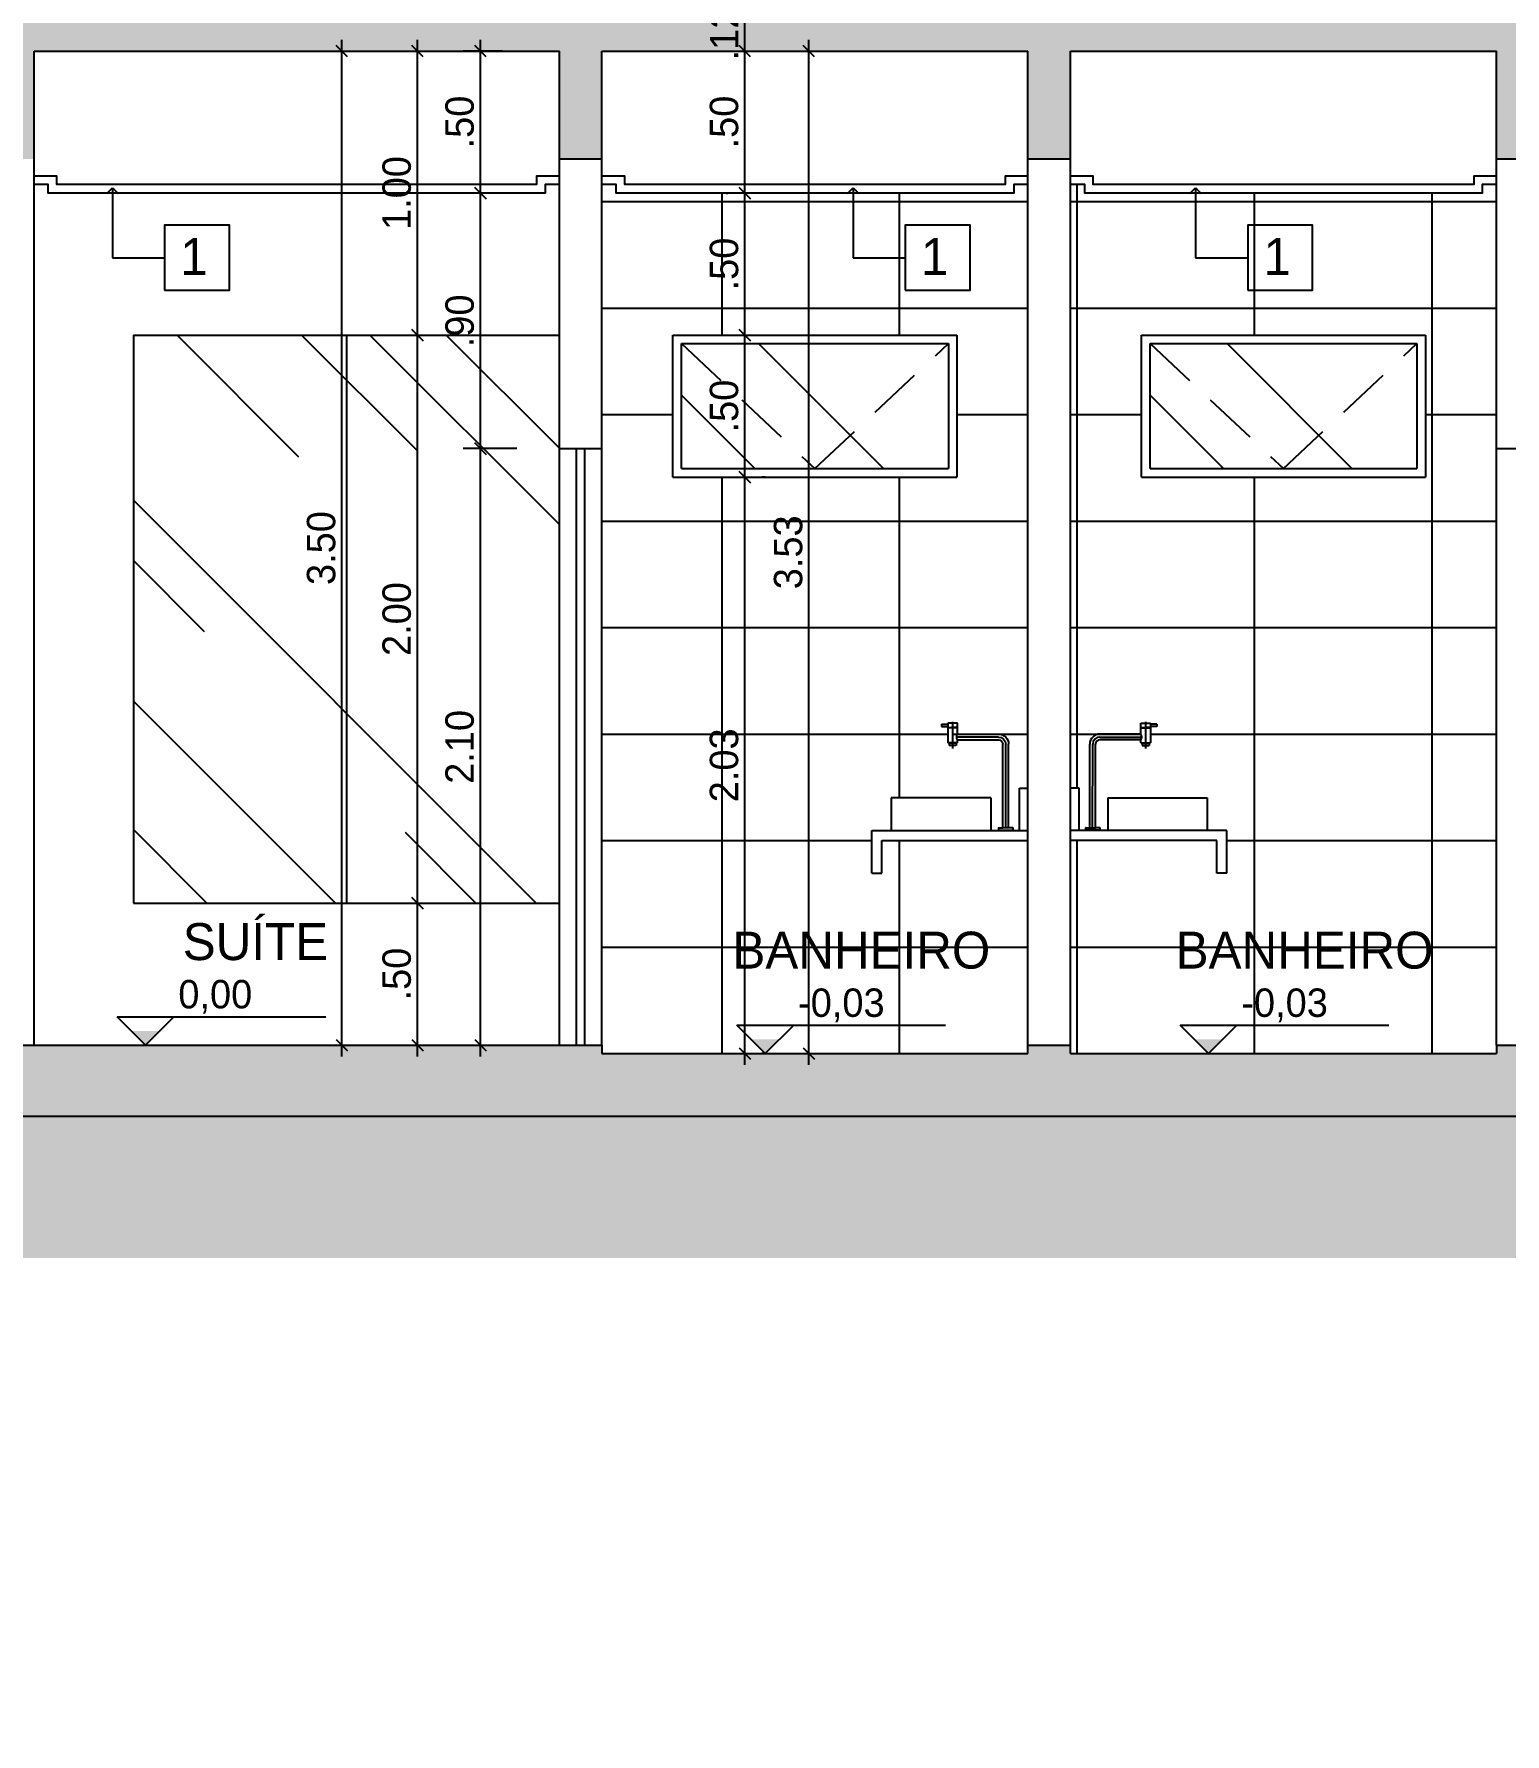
# Model space of a CAD drawing. Header units: feet. Extents: x 1734 to 1931, y 883 to 1088.
# Drawn here: x 1848.39 to 1853.57, y 971.34 to 977.33 of the extents above; entities that cross this region are included whole.
import ezdxf

# ---------------------------------------------------------------- set-up
doc = ezdxf.new("R2010")
doc.units = ezdxf.units.FT
doc.header["$LTSCALE"] = 0.3
doc.header["$MEASUREMENT"] = 0
doc.header["$PDMODE"] = 32
doc.header["$PDSIZE"] = 0.1
doc.linetypes.add('HIDDEN', pattern=[9.525, 6.35, -3.175])
doc.layers.get('0').update_dxf_attribs({"linetype": 'CONTINUOUS'})
doc.layers.get('Defpoints').update_dxf_attribs({"linetype": 'CONTINUOUS'})
for name, color, linetype in [('1', 1, 'CONTINUOUS'), ('3', 3, 'CONTINUOUS'), ('5', 5, 'CONTINUOUS'), ('Cotas', 1, 'CONTINUOUS'), ('fino', 8, 'CONTINUOUS'), ('MOV', 7, 'CONTINUOUS'), ('projecao', 8, 'HIDDEN'), ('Texto', 44, 'CONTINUOUS')]:
    doc.layers.add(name, color=color, linetype=linetype)
doc.styles.add('ROMANS', font='romans')
doc.styles.add('style1', font='GOTHIC.TTF')
doc.dimstyles.new('ESC-50', dxfattribs={"dimtxt": 0.1, "dimasz": 0.04, "dimexe": 0.06, "dimexo": 0.15, "dimgap": 0.02, "dimtad": 1, "dimzin": 4, "dimdsep": 46, "dimtxsty": 'style1', "dimblk": 'OBLIQUE', "dimcen": 0.01, "dimdle": 0.04, "dimclrd": 14, "dimclre": 14, "dimclrt": 2, "dimazin": 0, "dimtfac": 1, "dimtix": 1, "dimtmove": 2, "dimatfit": 0, "dimldrblk": 'OPEN90', "dimfxl": 1, "dimtolj": 1, "dimtzin": 4, "dimlwd": -1, "dimlwe": -1, "dimarcsym": 0})

# ---------------------------------------------------------------- blocks, each defined once
blk = doc.blocks.new('_Oblique')
at = {"color": 0, "linetype": 'ByBlock', "lineweight": -2}
blk.add_line((-0.5, -0.5), (0.5, 0.5), dxfattribs=at)
blk = doc.blocks.new('*D350')
at = {"layer": 'Cotas', "color": 14, "linetype": 'Continuous', "transparency": 16777216}
for p, q in [((1849.9605, 973.7265), (1849.9605, 975.9065)), ((1850.0887, 975.8665), (1849.9005, 975.8665)), ((1849.877, 973.7665), (1849.9005, 973.7665))]:
    blk.add_line(p, q, dxfattribs=at)
at = {"layer": 'Defpoints', "color": 0, "linetype": 'Continuous', "transparency": 16777216}
for p in [(1849.9605, 975.8665), (1850.2387, 975.8665), (1850.027, 973.7665)]:
    blk.add_point(p, dxfattribs=at)
at = {"layer": 'Cotas', "color": 14, "linetype": 'Continuous', "transparency": 16777216, "xscale": 0.04, "yscale": 0.04, "zscale": 0.04}
for p, rotation in [((1849.9605, 975.8665), 90), ((1849.9605, 973.7665), 270)]:
    blk.add_blockref('_Oblique', p, dxfattribs=dict(at, rotation=rotation))
at = {"layer": 'Cotas', "color": 2, "linetype": 'Continuous', "transparency": 16777216, "insert": (1849.888, 974.8165), "char_height": 0.1, "attachment_point": 5, "rotation": 90, "style": 'style1'}
blk.add_mtext('\\A1;2.10', dxfattribs=at)
blk = doc.blocks.new('_Open90')
at = {"color": 0, "linetype": 'ByBlock', "lineweight": -2}
for p, q in [((0, 0), (-1, 0)), ((-0.5, 0.5), (0, 0)), ((0, 0), (-0.5, -0.5))]:
    blk.add_line(p, q, dxfattribs=at)
blk = doc.blocks.new('*D351')
at = {"layer": 'Cotas', "color": 14, "linetype": 'Continuous', "transparency": 16777216}
for p, q in [((1849.9605, 975.8265), (1849.9605, 976.8065)), ((1850.0387, 976.7665), (1849.9005, 976.7665)), ((1850.0887, 975.8665), (1849.9005, 975.8665))]:
    blk.add_line(p, q, dxfattribs=at)
at = {"layer": 'Defpoints', "color": 0, "linetype": 'Continuous', "transparency": 16777216}
for p in [(1849.9605, 976.7665), (1850.1887, 976.7665), (1850.2387, 975.8665)]:
    blk.add_point(p, dxfattribs=at)
at = {"layer": 'Cotas', "color": 14, "linetype": 'Continuous', "transparency": 16777216, "xscale": 0.04, "yscale": 0.04, "zscale": 0.04}
for p, rotation in [((1849.9605, 976.7665), 90), ((1849.9605, 975.8665), 270)]:
    blk.add_blockref('_Oblique', p, dxfattribs=dict(at, rotation=rotation))
at = {"layer": 'Cotas', "color": 2, "linetype": 'Continuous', "transparency": 16777216, "insert": (1849.888, 976.3165), "char_height": 0.1, "attachment_point": 5, "rotation": 90, "style": 'style1'}
blk.add_mtext('\\A1;.90', dxfattribs=at)
blk = doc.blocks.new('*D352')
at = {"layer": 'Cotas', "color": 14, "linetype": 'Continuous', "transparency": 16777216}
for p, q in [((1849.9605, 976.7265), (1849.9605, 977.3065)), ((1850.0387, 977.2665), (1849.9005, 977.2665)), ((1850.0387, 976.7665), (1849.9005, 976.7665))]:
    blk.add_line(p, q, dxfattribs=at)
at = {"layer": 'Defpoints', "color": 0, "linetype": 'Continuous', "transparency": 16777216}
for p in [(1849.9605, 977.2665), (1850.1887, 977.2665), (1850.1887, 976.7665)]:
    blk.add_point(p, dxfattribs=at)
at = {"layer": 'Cotas', "color": 14, "linetype": 'Continuous', "transparency": 16777216, "xscale": 0.04, "yscale": 0.04, "zscale": 0.04}
for p, rotation in [((1849.9605, 977.2665), 90), ((1849.9605, 976.7665), 270)]:
    blk.add_blockref('_Oblique', p, dxfattribs=dict(at, rotation=rotation))
at = {"layer": 'Cotas', "color": 2, "linetype": 'Continuous', "transparency": 16777216, "insert": (1849.888, 977.0165), "char_height": 0.1, "attachment_point": 5, "rotation": 90, "style": 'style1'}
blk.add_mtext('\\A1;.50', dxfattribs=at)
blk = doc.blocks.new('*D353')
at = {"layer": 'Cotas', "color": 14, "linetype": 'Continuous', "transparency": 16777216}
for p, q in [((1849.7388, 973.7265), (1849.7388, 974.3065)), ((1849.6184, 974.2665), (1849.6788, 974.2665)), ((1849.611, 973.7665), (1849.6788, 973.7665))]:
    blk.add_line(p, q, dxfattribs=at)
at = {"layer": 'Defpoints', "color": 0, "linetype": 'Continuous', "transparency": 16777216}
for p in [(1849.7388, 974.2665), (1849.7684, 974.2665), (1849.761, 973.7665)]:
    blk.add_point(p, dxfattribs=at)
at = {"layer": 'Cotas', "color": 14, "linetype": 'Continuous', "transparency": 16777216, "xscale": 0.04, "yscale": 0.04, "zscale": 0.04}
for p, rotation in [((1849.7388, 974.2665), 90), ((1849.7388, 973.7665), 270)]:
    blk.add_blockref('_Oblique', p, dxfattribs=dict(at, rotation=rotation))
at = {"layer": 'Cotas', "color": 2, "linetype": 'Continuous', "transparency": 16777216, "insert": (1849.6663, 974.0165), "char_height": 0.1, "attachment_point": 5, "rotation": 90, "style": 'style1'}
blk.add_mtext('\\A1;.50', dxfattribs=at)
blk = doc.blocks.new('*D354')
at = {"layer": 'Cotas', "color": 14, "linetype": 'Continuous', "transparency": 16777216}
for p, q in [((1849.5888, 976.2665), (1849.6788, 976.2665)), ((1849.7388, 974.2265), (1849.7388, 976.3065)), ((1849.6184, 974.2665), (1849.6788, 974.2665))]:
    blk.add_line(p, q, dxfattribs=at)
at = {"layer": 'Defpoints', "color": 0, "linetype": 'Continuous', "transparency": 16777216}
for p in [(1849.7388, 976.2665), (1849.7388, 976.2665), (1849.7684, 974.2665)]:
    blk.add_point(p, dxfattribs=at)
at = {"layer": 'Cotas', "color": 14, "linetype": 'Continuous', "transparency": 16777216, "xscale": 0.04, "yscale": 0.04, "zscale": 0.04}
for p, rotation in [((1849.7388, 976.2665), 90), ((1849.7388, 974.2665), 270)]:
    blk.add_blockref('_Oblique', p, dxfattribs=dict(at, rotation=rotation))
at = {"layer": 'Cotas', "color": 2, "linetype": 'Continuous', "transparency": 16777216, "insert": (1849.6663, 975.2665), "char_height": 0.1, "attachment_point": 5, "rotation": 90, "style": 'style1'}
blk.add_mtext('\\A1;2.00', dxfattribs=at)
blk = doc.blocks.new('*D355')
at = {"layer": 'Cotas', "color": 14, "linetype": 'Continuous', "transparency": 16777216}
for p, q in [((1849.7388, 976.2265), (1849.7388, 977.3065)), ((1849.5888, 977.2665), (1849.6788, 977.2665)), ((1849.5888, 976.2665), (1849.6788, 976.2665))]:
    blk.add_line(p, q, dxfattribs=at)
at = {"layer": 'Defpoints', "color": 0, "linetype": 'Continuous', "transparency": 16777216}
for p in [(1849.7388, 977.2665), (1849.7388, 977.2665), (1849.7388, 976.2665)]:
    blk.add_point(p, dxfattribs=at)
at = {"layer": 'Cotas', "color": 14, "linetype": 'Continuous', "transparency": 16777216, "xscale": 0.04, "yscale": 0.04, "zscale": 0.04}
for p, rotation in [((1849.7388, 977.2665), 90), ((1849.7388, 976.2665), 270)]:
    blk.add_blockref('_Oblique', p, dxfattribs=dict(at, rotation=rotation))
at = {"layer": 'Cotas', "color": 2, "linetype": 'Continuous', "transparency": 16777216, "insert": (1849.6663, 976.7665), "char_height": 0.1, "attachment_point": 5, "rotation": 90, "style": 'style1'}
blk.add_mtext('\\A1;1.00', dxfattribs=at)
blk = doc.blocks.new('*D356')
at = {"layer": 'Cotas', "color": 14, "linetype": 'Continuous', "transparency": 16777216}
for p, q in [((1849.4728, 973.7265), (1849.4728, 977.3065)), ((1849.3302, 977.2665), (1849.4128, 977.2665)), ((1849.3302, 973.7665), (1849.4128, 973.7665))]:
    blk.add_line(p, q, dxfattribs=at)
at = {"layer": 'Defpoints', "color": 0, "linetype": 'Continuous', "transparency": 16777216}
for p in [(1849.4728, 977.2665), (1849.4802, 977.2665), (1849.4802, 973.7665)]:
    blk.add_point(p, dxfattribs=at)
at = {"layer": 'Cotas', "color": 14, "linetype": 'Continuous', "transparency": 16777216, "xscale": 0.04, "yscale": 0.04, "zscale": 0.04}
for p, rotation in [((1849.4728, 977.2665), 90), ((1849.4728, 973.7665), 270)]:
    blk.add_blockref('_Oblique', p, dxfattribs=dict(at, rotation=rotation))
at = {"layer": 'Cotas', "color": 2, "linetype": 'Continuous', "transparency": 16777216, "insert": (1849.4003, 975.5165), "char_height": 0.1, "attachment_point": 5, "rotation": 90, "style": 'style1'}
blk.add_mtext('\\A1;3.50', dxfattribs=at)
blk = doc.blocks.new('*D357')
at = {"layer": 'Cotas', "color": 14, "linetype": 'Continuous', "transparency": 16777216}
for p, q in [((1850.8916, 973.6965), (1850.8916, 975.8065)), ((1850.964, 975.7665), (1850.9516, 975.7665)), ((1850.964, 973.7365), (1850.9516, 973.7365))]:
    blk.add_line(p, q, dxfattribs=at)
at = {"layer": 'Defpoints', "color": 0, "linetype": 'Continuous', "transparency": 16777216}
for p in [(1850.814, 975.7665), (1850.8916, 975.7665), (1850.814, 973.7365)]:
    blk.add_point(p, dxfattribs=at)
at = {"layer": 'Cotas', "color": 14, "linetype": 'Continuous', "transparency": 16777216, "xscale": 0.04, "yscale": 0.04, "zscale": 0.04}
for p, rotation in [((1850.8916, 975.7665), 90), ((1850.8916, 973.7365), 270)]:
    blk.add_blockref('_Oblique', p, dxfattribs=dict(at, rotation=rotation))
at = {"layer": 'Cotas', "color": 2, "linetype": 'Continuous', "transparency": 16777216, "insert": (1850.8191, 974.7515), "char_height": 0.1, "attachment_point": 5, "rotation": 90, "style": 'style1'}
blk.add_mtext('\\A1;2.03', dxfattribs=at)
blk = doc.blocks.new('*D358')
at = {"layer": 'Cotas', "color": 14, "linetype": 'Continuous', "transparency": 16777216}
for p, q in [((1850.8262, 976.2665), (1850.8316, 976.2665)), ((1850.8916, 975.7265), (1850.8916, 976.3065)), ((1850.964, 975.7665), (1850.9516, 975.7665))]:
    blk.add_line(p, q, dxfattribs=at)
at = {"layer": 'Defpoints', "color": 0, "linetype": 'Continuous', "transparency": 16777216}
for p in [(1850.8916, 976.2665), (1850.9762, 976.2665), (1850.814, 975.7665)]:
    blk.add_point(p, dxfattribs=at)
at = {"layer": 'Cotas', "color": 14, "linetype": 'Continuous', "transparency": 16777216, "xscale": 0.04, "yscale": 0.04, "zscale": 0.04}
for p, rotation in [((1850.8916, 976.2665), 90), ((1850.8916, 975.7665), 270)]:
    blk.add_blockref('_Oblique', p, dxfattribs=dict(at, rotation=rotation))
at = {"layer": 'Cotas', "color": 2, "linetype": 'Continuous', "transparency": 16777216, "insert": (1850.8191, 976.0165), "char_height": 0.1, "attachment_point": 5, "rotation": 90, "style": 'style1'}
blk.add_mtext('\\A1;.50', dxfattribs=at)
blk = doc.blocks.new('*D359')
at = {"layer": 'Cotas', "color": 14, "linetype": 'Continuous', "transparency": 16777216}
for p, q in [((1850.8916, 976.2265), (1850.8916, 976.8065)), ((1850.8262, 976.7665), (1850.8316, 976.7665)), ((1850.8262, 976.2665), (1850.8316, 976.2665))]:
    blk.add_line(p, q, dxfattribs=at)
at = {"layer": 'Defpoints', "color": 0, "linetype": 'Continuous', "transparency": 16777216}
for p in [(1850.8916, 976.7665), (1850.9762, 976.7665), (1850.9762, 976.2665)]:
    blk.add_point(p, dxfattribs=at)
at = {"layer": 'Cotas', "color": 14, "linetype": 'Continuous', "transparency": 16777216, "xscale": 0.04, "yscale": 0.04, "zscale": 0.04}
for p, rotation in [((1850.8916, 976.7665), 90), ((1850.8916, 976.2665), 270)]:
    blk.add_blockref('_Oblique', p, dxfattribs=dict(at, rotation=rotation))
at = {"layer": 'Cotas', "color": 2, "linetype": 'Continuous', "transparency": 16777216, "insert": (1850.8191, 976.5165), "char_height": 0.1, "attachment_point": 5, "rotation": 90, "style": 'style1'}
blk.add_mtext('\\A1;.50', dxfattribs=at)
blk = doc.blocks.new('*D360')
at = {"layer": 'Cotas', "color": 14, "linetype": 'Continuous', "transparency": 16777216}
for p, q in [((1850.8916, 976.7265), (1850.8916, 977.3065)), ((1850.8262, 977.2665), (1850.8316, 977.2665)), ((1850.8262, 976.7665), (1850.8316, 976.7665))]:
    blk.add_line(p, q, dxfattribs=at)
at = {"layer": 'Defpoints', "color": 0, "linetype": 'Continuous', "transparency": 16777216}
for p in [(1850.8916, 977.2665), (1850.9762, 977.2665), (1850.9762, 976.7665)]:
    blk.add_point(p, dxfattribs=at)
at = {"layer": 'Cotas', "color": 14, "linetype": 'Continuous', "transparency": 16777216, "xscale": 0.04, "yscale": 0.04, "zscale": 0.04}
for p, rotation in [((1850.8916, 977.2665), 90), ((1850.8916, 976.7665), 270)]:
    blk.add_blockref('_Oblique', p, dxfattribs=dict(at, rotation=rotation))
at = {"layer": 'Cotas', "color": 2, "linetype": 'Continuous', "transparency": 16777216, "insert": (1850.8191, 977.0165), "char_height": 0.1, "attachment_point": 5, "rotation": 90, "style": 'style1'}
blk.add_mtext('\\A1;.50', dxfattribs=at)
blk = doc.blocks.new('*D361')
at = {"layer": 'Cotas', "color": 14, "linetype": 'Continuous', "transparency": 16777216}
for p, q in [((1850.8262, 977.3865), (1850.8316, 977.3865)), ((1850.8916, 977.2665), (1850.8916, 977.3865)), ((1850.8262, 977.2665), (1850.8316, 977.2665))]:
    blk.add_line(p, q, dxfattribs=at)
at = {"layer": 'Defpoints', "color": 0, "linetype": 'Continuous', "transparency": 16777216}
for p in [(1850.8916, 977.3865), (1850.9762, 977.3865), (1850.9762, 977.2665)]:
    blk.add_point(p, dxfattribs=at)
at = {"layer": 'Cotas', "color": 2, "linetype": 'Continuous', "transparency": 16777216, "insert": (1850.8194, 977.3265), "char_height": 0.1, "attachment_point": 5, "rotation": 90, "style": 'style1'}
blk.add_mtext('\\A1;.12', dxfattribs=at)
blk = doc.blocks.new('*D365')
at = {"layer": 'Cotas', "color": 14, "linetype": 'Continuous', "transparency": 16777216}
for p, q in [((1851.1174, 973.6965), (1851.1174, 977.3065)), ((1850.9887, 977.2665), (1851.0574, 977.2665)), ((1850.9887, 973.7365), (1851.0574, 973.7365))]:
    blk.add_line(p, q, dxfattribs=at)
at = {"layer": 'Defpoints', "color": 0, "linetype": 'Continuous', "transparency": 16777216}
for p in [(1851.1174, 977.2665), (1851.1387, 977.2665), (1851.1387, 973.7365)]:
    blk.add_point(p, dxfattribs=at)
at = {"layer": 'Cotas', "color": 14, "linetype": 'Continuous', "transparency": 16777216, "xscale": 0.04, "yscale": 0.04, "zscale": 0.04}
for p, rotation in [((1851.1174, 977.2665), 90), ((1851.1174, 973.7365), 270)]:
    blk.add_blockref('_Oblique', p, dxfattribs=dict(at, rotation=rotation))
at = {"layer": 'Cotas', "color": 2, "linetype": 'Continuous', "transparency": 16777216, "insert": (1851.0448, 975.5015), "char_height": 0.1, "attachment_point": 5, "rotation": 90, "style": 'style1'}
blk.add_mtext('\\A1;3.53', dxfattribs=at)
blk = doc.blocks.new('Niv_cr')
for p, q in [((0, 0), (-0.1, 0.1)), ((-0.1, 0.1), (0.6348, 0.1)), ((0, 0), (0.1, 0.1))]:
    blk.add_line(p, q)
blk.add_solid([(-0.05, 0.05), (0.05, 0.05), (0, 0)])
at = {"color": 2, "style": 'ROMANS'}
blk.add_attdef('NIVEL', (0.1153, 0.1293), '', height=0.1, dxfattribs=at)

msp = doc.modelspace()

# ---------------------------------------------------------------- hatches: boundary and pattern name
at = {"layer": '1', "linetype": 'Continuous'}
h = msp.add_hatch(dxfattribs=at)
h.set_pattern_fill('AR-RROOF,_O', color=256, angle=315)
h.set_pattern_definition([(315, (1848.7387, 974.2665), (2.26274, -0.84853), [15, -2, 5, -1]), (315, (1850.0327, 973.6796), (0.23335, 1.64756), [3, -0.33, 6, -0.75]), (315, (1849.6933, 974.514), (4.15072, -3.2032), [8, -1.4, 4, -1])])
h.paths.add_polyline_path([(1849.4887, 976.2665), (1848.7387, 976.2665), (1848.7387, 974.2665), (1849.4887, 974.2665)])
h.paths.add_polyline_path([(1849.4887, 974.2665), (1850.2387, 974.2665), (1850.2387, 975.8665), (1850.2387, 976.2665), (1849.4887, 976.2665)])
h = msp.add_hatch(dxfattribs=at)
h.set_pattern_fill('AR-RROOF,_O', color=256, angle=315)
h.set_pattern_definition([(315, (1850.6687, 975.7965), (2.2627, -0.8485), [15, -2, 5, -1]), (315, (1851.9627, 975.2096), (0.2333, 1.6476), [3, -0.33, 6, -0.75]), (315, (1851.6233, 976.044), (4.1507, -3.2032), [8, -1.4, 4, -1])])
h.paths.add_polyline_path([(1851.1387, 975.7965), (1850.6687, 976.2365), (1850.6687, 975.7965)], flags=17)
h.paths.add_polyline_path([(1850.6687, 976.2365), (1851.1387, 975.7965), (1851.6087, 976.2365)])
h.paths.add_polyline_path([(1851.6087, 975.7965), (1851.6087, 976.2365), (1851.1387, 975.7965)], flags=17)
h = msp.add_hatch(dxfattribs=at)
h.set_pattern_fill('AR-RROOF,_O', color=256, angle=315)
h.set_pattern_definition([(315, (1852.3187, 975.7965), (2.2627, -0.8485), [15, -2, 5, -1]), (315, (1853.6127, 975.2096), (0.2333, 1.6476), [3, -0.33, 6, -0.75]), (315, (1853.2733, 976.044), (4.1507, -3.2032), [8, -1.4, 4, -1])])
h.paths.add_polyline_path([(1852.7887, 975.7965), (1852.3187, 976.2365), (1852.3187, 975.7965)], flags=17)
h.paths.add_polyline_path([(1852.3187, 976.2365), (1852.7887, 975.7965), (1853.2587, 976.2365)])
h.paths.add_polyline_path([(1853.2587, 975.7965), (1853.2587, 976.2365), (1852.7887, 975.7965)], flags=17)
h = msp.add_hatch(dxfattribs=at)
h.set_pattern_fill('EARTH,_I', color=256, angle=315, style=2)
h.set_pattern_definition([(315, (1811.98868, 971.34088), (0.3535534, -8e-17), [0.25, -0.25]), (315, (1812.05498, 971.40717), (0.3535534, -8e-17), [0.25, -0.25]), (315, (1812.12127, 971.47346), (0.3535534, -8e-17), [0.25, -0.25]), (45, (1812.16546, 971.47346), (1e-16, 0.3535534), [0.25, -0.25]), (45, (1812.23175, 971.40717), (1e-16, 0.3535534), [0.25, -0.25]), (45, (1812.29804, 971.34088), (1e-16, 0.3535534), [0.25, -0.25])])
h.paths.add_polyline_path([(1828.9387, 973.5165), (1811.9887, 973.5165), (1811.9887, 973.0165), (1828.4387, 973.0165), (1828.4387, 971.6065), (1831.8387, 971.6065), (1831.8387, 973.0165), (1854.8887, 973.0165), (1854.8887, 971.6696), (1857.5072, 971.3409), (1869.2887, 971.3409), (1869.2887, 971.8409), (1867.6387, 971.8409), (1857.5385, 971.8409), (1855.3887, 972.1108), (1855.3887, 973.5165), (1831.3387, 973.5165), (1831.3387, 972.1065), (1828.9387, 972.1065)])
at = {"layer": '5', "linetype": 'Continuous'}
h = msp.add_hatch(dxfattribs=at)
h.set_pattern_fill('AR-CONC,_I', color=256, scale=0.05, angle=315, style=2)
h.set_pattern_definition([(5, (1831.13868, 976.7665), (0.2314035, -0.275776), [0.0375, -0.4125]), (310, (1831.1387, 976.7665), (0.216884, 0.314996), [0.03, -0.33]), (55.4514, (1831.15797, 976.74352), (0.4482876, 0.0392197), [0.03187, -0.350571]), (1.1842, (1831.2094, 976.8372), (0.318807, -0.4358465), [0.05625, -0.61875]), (51.6356, (1831.23596, 976.8009), (0.674856, 0.01395), [0.047805, -0.525857]), (306.1842, (1831.2094, 976.8372), (0.674856, 0.01395), [0.045, -0.495]), (336, (1831.22707, 976.78418), (0.0686912, -0.3533858), [0.0375, -0.4125]), (281, (1831.22707, 976.7842), (0.342404, 0.1703543), [0.03, -0.33]), (26.4514, (1831.2328, 976.75473), (0.4110953, -0.183032), [0.03187, -0.350571]), (352.5, (1831.13868, 976.7665), (0.1219949, 0.1133966), [0, -0.326, 0, -0.335, 0, -0.33125]), (322.5, (1831.13868, 976.7665), (0.2324547, 0.0464365), [0, -0.191, 0, -0.3185, 0, -0.12625]), (282.5, (1831.05984, 976.84535), (0.1807604, -0.1967091), [0, -0.125, 0, -0.39, 0, -0.5175]), (272.5, (1831.02449, 976.8807), (0.24158, -0.170795), [0, -0.1625, 0, -0.259, 0, -0.3675])])
h.paths.add_polyline_path([(1835.1387, 977.2665), (1835.1387, 976.7665), (1835.2887, 976.7665), (1835.2887, 977.2665), (1839.2887, 977.2665), (1839.2887, 976.8865), (1839.4387, 976.8865), (1839.4387, 977.2665), (1842.9387, 977.2665), (1842.9387, 976.8865), (1843.0887, 976.8865), (1843.0887, 977.2665), (1844.5887, 977.2665), (1844.5887, 976.8865), (1844.7387, 976.8865), (1844.7387, 977.2665), (1848.2387, 977.2665), (1848.2387, 976.8865), (1848.3887, 976.8865), (1848.3887, 977.2665), (1850.2387, 977.2665), (1850.2387, 976.8865), (1850.3887, 976.8865), (1850.3887, 977.2665), (1851.8887, 977.2665), (1851.8887, 976.8865), (1852.0387, 976.8865), (1852.0387, 977.2665), (1853.5387, 977.2665), (1853.5387, 976.8865), (1853.6887, 976.8865), (1853.6887, 977.2665), (1855.5387, 977.2665), (1855.5387, 976.8865), (1855.6887, 976.8865), (1855.6887, 977.3865), (1831.2887, 977.3865), (1831.2887, 977.7665), (1831.1387, 977.7665), (1831.1387, 976.7665), (1831.2887, 976.7665), (1831.2887, 977.2665)])
h.paths.add_polyline_path([(1847.0411, 977.2013), (1847.0411, 977.4441), (1846.8252, 977.4441), (1846.8252, 977.2013)], flags=25)
h = msp.add_hatch(dxfattribs=at)
h.set_pattern_fill('AR-CONC,_I', color=256, scale=0.05, angle=315, style=2)
h.set_pattern_definition([(5, (1817.13868, 972.09192), (0.2314035, -0.275776), [0.0375, -0.4125]), (310, (1817.1387, 972.09192), (0.216884, 0.314996), [0.03, -0.33]), (55.4514, (1817.15797, 972.06894), (0.4482876, 0.0392197), [0.03187, -0.350571]), (1.1842, (1817.2094, 972.16263), (0.318807, -0.4358465), [0.05625, -0.61875]), (51.6356, (1817.23596, 972.1263), (0.674856, 0.0139495), [0.047805, -0.5258565]), (306.1842, (1817.2094, 972.16263), (0.674856, 0.01395), [0.045, -0.495]), (336, (1817.22707, 972.1096), (0.0686912, -0.3533858), [0.0375, -0.4125]), (281, (1817.22707, 972.1096), (0.3424042, 0.1703543), [0.03, -0.33]), (26.4514, (1817.2328, 972.08015), (0.4110953, -0.1830318), [0.03187, -0.350571]), (352.5, (1817.13868, 972.09192), (0.1219949, 0.1133966), [0, -0.326, 0, -0.335, 0, -0.33125]), (322.5, (1817.13868, 972.09192), (0.2324547, 0.0464365), [0, -0.191, 0, -0.3185, 0, -0.12625]), (282.5, (1817.05984, 972.17077), (0.1807604, -0.1967091), [0, -0.125, 0, -0.39, 0, -0.5175]), (272.5, (1817.02449, 972.20612), (0.2415799, -0.170795), [0, -0.1625, 0, -0.259, 0, -0.3675])])
h.paths.add_polyline_path([(1855.3887, 973.5165), (1855.3887, 972.1108), (1855.5387, 972.0919), (1855.5387, 973.5165), (1855.6887, 973.5165), (1855.6887, 973.7665), (1853.5387, 973.7665), (1853.5387, 973.7365), (1852.0387, 973.7365), (1852.0387, 973.7665), (1851.8887, 973.7665), (1851.8887, 973.7365), (1850.3887, 973.7365), (1850.3887, 973.7665), (1844.5887, 973.7665), (1844.5887, 973.7365), (1843.0887, 973.7365), (1843.0887, 973.7665), (1842.9387, 973.7665), (1842.9387, 973.7365), (1839.4387, 973.7365), (1839.4387, 973.7665), (1839.2887, 973.7665), (1835.1387, 973.7665), (1835.1387, 973.7365), (1831.1387, 973.7365), (1831.1387, 973.3365), (1831.3387, 973.3365), (1831.3387, 973.5165)])
h.paths.add_polyline_path([(1824.1387, 973.7065), (1824.1387, 973.7365), (1817.1387, 973.7365), (1817.1387, 973.5165), (1828.9387, 973.5165), (1828.9387, 973.3065), (1829.1387, 973.3065), (1829.1387, 973.7065)])
h.paths.add_polyline_path([(1829.1387, 973.3065), (1828.9387, 973.3065), (1828.9387, 972.1065), (1831.3387, 972.1065), (1831.3387, 973.3365), (1831.1387, 973.3365), (1831.1387, 972.3065), (1829.1387, 972.3065)])
at = {"layer": 'fino', "linetype": 'Continuous'}
h = msp.add_hatch(dxfattribs=at)
h.set_pattern_fill('LINE,_O', color=256, scale=3)
h.set_pattern_definition([(0, (1850.3887, 973.7365), (0, 0.375), [])])
h.paths.add_polyline_path([(1853.5387, 975.8665), (1853.5387, 976.7965), (1853.4887, 976.7965), (1853.4887, 976.7665), (1852.0887, 976.7665), (1852.0887, 976.7965), (1852.0387, 976.7965), (1852.0387, 974.6715), (1852.0687, 974.6715), (1852.0687, 974.5215), (1852.0919, 974.5215), (1852.0919, 974.5315), (1852.1065, 974.5315), (1852.1065, 974.8259, -0.414214), (1852.1422, 974.8615), (1852.2865, 974.8615), (1852.2865, 974.8835), (1852.2865, 974.9005), (1852.3205, 974.9005), (1852.3205, 974.8964), (1852.343, 974.8964), (1852.343, 974.8885), (1852.3205, 974.8885), (1852.3205, 974.8845), (1852.3205, 974.8305), (1852.3155, 974.8305), (1852.3155, 974.8215), (1852.2914, 974.8215), (1852.2914, 974.8305), (1852.2865, 974.8305), (1852.2865, 974.8409), (1852.1422, 974.8409, 0.414214), (1852.1272, 974.8259), (1852.1272, 974.5315), (1852.1419, 974.5315), (1852.1419, 974.5215), (1852.1697, 974.5215), (1852.1697, 974.6365), (1852.5197, 974.6365), (1852.5197, 974.5215), (1852.5887, 974.5215), (1852.5887, 974.3715), (1852.5537, 974.3715), (1852.5537, 974.4865), (1852.0387, 974.4865), (1852.0387, 973.7365), (1853.5387, 973.7365), (1853.5387, 973.7665)])
h.paths.add_polyline_path([(1852.2887, 975.7665), (1852.2887, 976.2665), (1853.2887, 976.2665), (1853.2887, 975.7665)], flags=16)
h.paths.add_polyline_path([(1852.3187, 975.7965), (1852.3187, 976.2365), (1853.2587, 976.2365), (1853.2587, 975.7965)], flags=0)
h.paths.add_polyline_path([(1851.8887, 976.7965), (1851.8387, 976.7965), (1851.8387, 976.7665), (1850.4387, 976.7665), (1850.4387, 976.7965), (1850.3887, 976.7965), (1850.3887, 975.8665), (1850.3887, 973.7665), (1850.3887, 973.7365), (1851.8887, 973.7365), (1851.8887, 974.4865), (1851.3737, 974.4865), (1851.3737, 974.3715), (1851.3387, 974.3715), (1851.3387, 974.5215), (1851.4077, 974.5215), (1851.4077, 974.6365), (1851.7577, 974.6365), (1851.7577, 974.5215), (1851.7855, 974.5215), (1851.7855, 974.5315), (1851.786, 974.5315, 0.414214), (1851.7855, 974.531), (1851.7855, 974.5228), (1851.8355, 974.5228), (1851.8587, 974.5223), (1851.8587, 974.6715), (1851.8887, 974.6715)])
h.paths.add_polyline_path([(1850.6387, 975.7665), (1850.6387, 976.2665), (1851.6387, 976.2665), (1851.6387, 975.7665)], flags=16)
h.paths.add_polyline_path([(1850.6687, 975.7965), (1850.6687, 976.2365), (1851.6087, 976.2365), (1851.6087, 975.7965)], flags=0)
h.paths.add_polyline_path([(1851.7852, 974.8615), (1851.6409, 974.8615, 0.130938), (1851.6382, 974.8512), (1851.7852, 974.8512, -0.413658), (1851.8105, 974.8259), (1851.8111, 974.5315), (1851.8208, 974.5315), (1851.8208, 974.8259, 0.414214)], flags=16)
h.paths.add_polyline_path([(1851.6409, 974.9005), (1851.6409, 974.8845), (1851.6409, 974.8835), (1851.6239, 974.8835), (1851.6239, 974.8305), (1851.6351, 974.8305), (1851.6409, 974.8305), (1851.6409, 974.8409), (1851.7852, 974.8409, -0.414214), (1851.8002, 974.8259), (1851.8002, 974.8259, 0.414209), (1851.7852, 974.8409), (1851.6409, 974.8409), (1851.6409, 974.8305), (1851.636, 974.8305), (1851.636, 974.8215), (1851.6119, 974.8215), (1851.6119, 974.8305), (1851.6069, 974.8305), (1851.6069, 974.8835), (1851.6069, 974.8885), (1851.5844, 974.8885), (1851.5844, 974.8964), (1851.6069, 974.8964), (1851.6069, 974.9005)], flags=16)
h.paths.add_polyline_path([(1851.6069, 974.8845), (1851.6194, 974.8845), (1851.6194, 974.8835), (1851.6069, 974.8835)], flags=0)
h = msp.add_hatch(dxfattribs=at)
h.set_pattern_fill('LINE,_O', color=256, scale=5, angle=270)
h.set_pattern_definition([(270, (2024.5615, 943.1598), (0.625, -1e-16), [])])
h.paths.add_polyline_path([(1853.5387, 975.8665), (1853.5387, 976.7965), (1853.4887, 976.7965), (1853.4887, 976.7665), (1852.0887, 976.7665), (1852.0887, 976.7965), (1852.0387, 976.7965), (1852.0387, 974.6715), (1852.0687, 974.6715), (1852.0687, 974.5215), (1852.0919, 974.5215), (1852.0919, 974.5315), (1852.1065, 974.5315), (1852.1065, 974.8259, -0.414214), (1852.1422, 974.8615), (1852.2865, 974.8615), (1852.2865, 974.8835), (1852.2865, 974.9005), (1852.3205, 974.9005), (1852.3205, 974.8964), (1852.343, 974.8964), (1852.343, 974.8885), (1852.3205, 974.8885), (1852.3205, 974.8845), (1852.3205, 974.8305), (1852.3155, 974.8305), (1852.3155, 974.8215), (1852.2914, 974.8215), (1852.2914, 974.8305), (1852.2865, 974.8305), (1852.2865, 974.8409), (1852.1422, 974.8409, 0.414214), (1852.1272, 974.8259), (1852.1272, 974.5315), (1852.1419, 974.5315), (1852.1419, 974.5215), (1852.1697, 974.5215), (1852.1697, 974.6365), (1852.5197, 974.6365), (1852.5197, 974.5215), (1852.5887, 974.5215), (1852.5887, 974.3715), (1852.5537, 974.3715), (1852.5537, 974.4865), (1852.0387, 974.4865), (1852.0387, 973.7365), (1853.5387, 973.7365), (1853.5387, 973.7665)])
h.paths.add_polyline_path([(1852.2887, 975.7665), (1852.2887, 976.2665), (1853.2887, 976.2665), (1853.2887, 975.7665)], flags=16)
h.paths.add_polyline_path([(1852.3187, 975.7965), (1852.3187, 976.2365), (1853.2587, 976.2365), (1853.2587, 975.7965)], flags=0)
h.paths.add_polyline_path([(1851.8887, 976.7965), (1851.8387, 976.7965), (1851.8387, 976.7665), (1850.4387, 976.7665), (1850.4387, 976.7965), (1850.3887, 976.7965), (1850.3887, 975.8665), (1850.3887, 973.7665), (1850.3887, 973.7365), (1851.8887, 973.7365), (1851.8887, 974.4865), (1851.3737, 974.4865), (1851.3737, 974.3715), (1851.3387, 974.3715), (1851.3387, 974.5215), (1851.4077, 974.5215), (1851.4077, 974.6365), (1851.7577, 974.6365), (1851.7577, 974.5215), (1851.7855, 974.5215), (1851.7855, 974.5315), (1851.786, 974.5315, 0.414214), (1851.7855, 974.531), (1851.7855, 974.5228), (1851.8355, 974.5228), (1851.8587, 974.5223), (1851.8587, 974.6715), (1851.8887, 974.6715)])
h.paths.add_polyline_path([(1850.6387, 975.7665), (1850.6387, 976.2665), (1851.6387, 976.2665), (1851.6387, 975.7665)], flags=16)
h.paths.add_polyline_path([(1850.6687, 975.7965), (1850.6687, 976.2365), (1851.6087, 976.2365), (1851.6087, 975.7965)], flags=0)
h.paths.add_polyline_path([(1851.7852, 974.8615), (1851.6409, 974.8615, 0.130938), (1851.6382, 974.8512), (1851.7852, 974.8512, -0.413658), (1851.8105, 974.8259), (1851.8111, 974.5315), (1851.8208, 974.5315), (1851.8208, 974.8259, 0.414214)], flags=16)
h.paths.add_polyline_path([(1851.6409, 974.9005), (1851.6409, 974.8845), (1851.6409, 974.8835), (1851.6239, 974.8835), (1851.6239, 974.8305), (1851.6351, 974.8305), (1851.6409, 974.8305), (1851.6409, 974.8409), (1851.7852, 974.8409, -0.414214), (1851.8002, 974.8259), (1851.8002, 974.8259, 0.414209), (1851.7852, 974.8409), (1851.6409, 974.8409), (1851.6409, 974.8305), (1851.636, 974.8305), (1851.636, 974.8215), (1851.6119, 974.8215), (1851.6119, 974.8305), (1851.6069, 974.8305), (1851.6069, 974.8835), (1851.6069, 974.8885), (1851.5844, 974.8885), (1851.5844, 974.8964), (1851.6069, 974.8964), (1851.6069, 974.9005)], flags=16)
h.paths.add_polyline_path([(1851.6069, 974.8845), (1851.6194, 974.8845), (1851.6194, 974.8835), (1851.6069, 974.8835)], flags=0)

# ---------------------------------------------------------------- linework, layer by layer
at = {"layer": '1', "linetype": 'Continuous'}
for p, q in [((1848.7387, 976.2665), (1848.7387, 974.2665)), ((1848.7387, 976.2665), (1850.2387, 976.2665)), ((1849.4887, 976.2665), (1849.4887, 974.2665)), ((1850.6387, 976.2665), (1851.6387, 976.2665)), ((1850.6387, 975.7665), (1850.6387, 976.2665)), ((1851.6387, 976.2665), (1851.6387, 975.7665)), ((1852.2887, 976.2665), (1853.2887, 976.2665)), ((1852.2887, 975.7665), (1852.2887, 976.2665)), ((1853.2887, 976.2665), (1853.2887, 975.7665)), ((1850.6687, 975.7965), (1850.6687, 976.2365)), ((1850.6687, 976.2365), (1851.6087, 976.2365)), ((1851.6087, 976.2365), (1851.6087, 975.7965)), ((1852.3187, 976.2365), (1853.2587, 976.2365)), ((1852.3187, 975.7965), (1852.3187, 976.2365)), ((1853.2587, 976.2365), (1853.2587, 975.7965)), ((1850.2387, 973.7665), (1850.2387, 975.8665)), ((1850.2987, 973.7665), (1850.2987, 975.8665)), ((1850.3287, 973.7665), (1850.3287, 975.8665)), ((1850.3887, 973.7665), (1850.3887, 975.8665)), ((1853.5387, 973.7665), (1853.5387, 975.8665)), ((1850.6687, 975.7965), (1851.6087, 975.7965)), ((1852.3187, 975.7965), (1853.2587, 975.7965)), ((1850.6387, 975.7665), (1851.6387, 975.7665)), ((1852.2887, 975.7665), (1853.2887, 975.7665)), ((1848.7387, 974.2665), (1850.2387, 974.2665))]:
    msp.add_line(p, q, dxfattribs=at)
at = {"layer": '3'}
for p, q in [((1851.8587, 974.5215), (1851.8587, 974.6715)), ((1851.8587, 974.6715), (1851.8887, 974.6715)), ((1852.0687, 974.6715), (1852.0387, 974.6715)), ((1852.0687, 974.5215), (1852.0687, 974.6715)), ((1851.3387, 974.3715), (1851.3387, 974.5215)), ((1851.3387, 974.5215), (1851.8887, 974.5215)), ((1852.5887, 974.5215), (1852.0387, 974.5215)), ((1852.5887, 974.3715), (1852.5887, 974.5215)), ((1851.3737, 974.3715), (1851.3737, 974.4865)), ((1851.3737, 974.4865), (1851.8887, 974.4865)), ((1852.5537, 974.4865), (1852.0387, 974.4865)), ((1852.5537, 974.3715), (1852.5537, 974.4865)), ((1851.3387, 974.3715), (1851.3737, 974.3715)), ((1852.5887, 974.3715), (1852.5537, 974.3715))]:
    msp.add_line(p, q, dxfattribs=at)
for points in [[(1850.2387, 976.8265), (1850.1587, 976.8265), (1850.1587, 976.7965), (1848.4687, 976.7965), (1848.4687, 976.8265), (1848.3887, 976.8265)], [(1850.2387, 976.7965), (1850.1887, 976.7965), (1850.1887, 976.7665), (1848.4387, 976.7665), (1848.4387, 976.7965), (1848.3887, 976.7965)], [(1851.8887, 976.8265), (1851.8087, 976.8265), (1851.8087, 976.7965), (1850.4687, 976.7965), (1850.4687, 976.8265), (1850.3887, 976.8265)], [(1851.8887, 976.7965), (1851.8387, 976.7965), (1851.8387, 976.7665), (1850.4387, 976.7665), (1850.4387, 976.7965), (1850.3887, 976.7965)], [(1853.5387, 976.8265), (1853.4587, 976.8265), (1853.4587, 976.7965), (1852.1187, 976.7965), (1852.1187, 976.8265), (1852.0387, 976.8265)], [(1853.5387, 976.7965), (1853.4887, 976.7965), (1853.4887, 976.7665), (1852.0887, 976.7665), (1852.0887, 976.7965), (1852.0387, 976.7965)]]:
    msp.add_lwpolyline(points, dxfattribs=at)
at = {"layer": '5', "linetype": 'Continuous'}
for p, q in [((1848.3887, 973.7665), (1848.3887, 977.2665)), ((1848.3887, 977.2665), (1850.2387, 977.2665)), ((1850.2387, 975.8665), (1850.2387, 977.2665)), ((1850.3887, 975.8665), (1850.3887, 977.2665)), ((1850.3887, 977.2665), (1851.8887, 977.2665)), ((1851.8887, 973.7365), (1851.8887, 977.2665)), ((1852.0387, 973.7365), (1852.0387, 977.2665)), ((1852.0387, 977.2665), (1853.5387, 977.2665)), ((1853.5387, 975.8665), (1853.5387, 977.2665)), ((1850.2387, 976.8865), (1850.3887, 976.8865)), ((1851.8887, 976.8865), (1852.0387, 976.8865)), ((1853.5387, 976.8865), (1853.6887, 976.8865)), ((1850.2387, 975.8665), (1850.3887, 975.8665)), ((1853.5387, 975.8665), (1853.6887, 975.8665)), ((1844.5887, 973.7665), (1850.3887, 973.7665)), ((1850.3887, 973.7665), (1850.3887, 973.7365)), ((1851.8887, 973.7665), (1852.0387, 973.7665)), ((1853.5387, 973.7665), (1855.6887, 973.7665)), ((1853.5387, 973.7665), (1853.5387, 973.7365)), ((1850.3887, 973.7365), (1851.8887, 973.7365)), ((1852.0387, 973.7365), (1853.5387, 973.7365)), ((1831.3387, 973.5165), (1855.3887, 973.5165))]:
    msp.add_line(p, q, dxfattribs=at)
at = {"layer": 'MOV', "color": 1}
for p, q in [((1851.7577, 974.6365), (1851.4077, 974.6365)), ((1851.4077, 974.6365), (1851.4077, 974.5215)), ((1851.7577, 974.6365), (1851.7577, 974.5215)), ((1852.1697, 974.6365), (1852.5197, 974.6365)), ((1852.1697, 974.6365), (1852.1697, 974.5215)), ((1852.5197, 974.6365), (1852.5197, 974.5215))]:
    msp.add_line(p, q, dxfattribs=at)
for points in [[(1851.5844, 974.8964), (1851.5844, 974.8885)], [(1851.5844, 974.8964), (1851.6069, 974.8964)], [(1851.5844, 974.8885), (1851.6069, 974.8885)], [(1851.6409, 974.9005), (1851.6069, 974.9005)], [(1851.6069, 974.9005), (1851.6069, 974.8885)], [(1851.6069, 974.8885), (1851.6069, 974.8845)], [(1851.6069, 974.8845), (1851.6197, 974.8845)], [(1851.6069, 974.8835), (1851.6069, 974.8305)], [(1851.6194, 974.8835), (1851.6069, 974.8835)], [(1851.6194, 974.8835), (1851.6194, 974.8845)], [(1851.6409, 974.8845), (1851.6194, 974.8845)], [(1851.6409, 974.8835), (1851.6194, 974.8835)], [(1851.6239, 974.8103), (1851.6239, 974.9043)], [(1851.6284, 974.8835), (1851.6284, 974.8845)], [(1851.6409, 974.8845), (1851.6409, 974.9005)], [(1851.6409, 974.8615), (1851.6409, 974.8835)], [(1852.2865, 974.8845), (1852.2865, 974.9005)], [(1852.2865, 974.9005), (1852.3205, 974.9005)], [(1852.2865, 974.8845), (1852.308, 974.8845)], [(1852.2865, 974.8615), (1852.2865, 974.8835)], [(1852.2865, 974.8835), (1852.308, 974.8835)], [(1852.299, 974.8835), (1852.299, 974.8845)], [(1852.3035, 974.8103), (1852.3035, 974.9043)], [(1852.3205, 974.8845), (1852.3077, 974.8845)], [(1852.308, 974.8835), (1852.308, 974.8845)], [(1852.308, 974.8835), (1852.3205, 974.8835)], [(1852.3205, 974.9005), (1852.3205, 974.8885)], [(1852.343, 974.8964), (1852.3205, 974.8964)], [(1852.3205, 974.8885), (1852.3205, 974.8845)], [(1852.343, 974.8885), (1852.3205, 974.8885)], [(1852.3205, 974.8835), (1852.3205, 974.8305)], [(1852.343, 974.8964), (1852.343, 974.8885)], [(1851.6351, 974.8305), (1851.6069, 974.8305)], [(1851.6127, 974.8299), (1851.6119, 974.8299)], [(1851.6119, 974.8299), (1851.6119, 974.8219)], [(1851.6129, 974.8215), (1851.6119, 974.8219)], [(1851.6127, 974.8305), (1851.6127, 974.8299)], [(1851.636, 974.8299), (1851.6127, 974.8299)], [(1851.6349, 974.8215), (1851.6129, 974.8215)], [(1851.636, 974.8219), (1851.6349, 974.8215)], [(1851.6409, 974.8305), (1851.6351, 974.8305)], [(1851.6351, 974.8305), (1851.6351, 974.8299)], [(1851.7852, 974.8512), (1851.6352, 974.8512)], [(1851.636, 974.8299), (1851.636, 974.8219)], [(1851.6409, 974.8615), (1851.7852, 974.8615)], [(1851.6409, 974.8305), (1851.6409, 974.8409)], [(1851.6409, 974.8409), (1851.7852, 974.8409)], [(1851.8002, 974.5315), (1851.8002, 974.8259)], [(1851.8111, 974.5315), (1851.8105, 974.8259)], [(1851.8208, 974.5315), (1851.8208, 974.8259)], [(1852.1065, 974.5315), (1852.1065, 974.8259)], [(1852.1163, 974.5315), (1852.1169, 974.8259)], [(1852.1272, 974.5315), (1852.1272, 974.8259)], [(1852.2865, 974.8615), (1852.1422, 974.8615)], [(1852.1422, 974.8512), (1852.2921, 974.8512)], [(1852.2865, 974.8409), (1852.1422, 974.8409)], [(1852.2865, 974.8305), (1852.2865, 974.8409)], [(1852.2865, 974.8305), (1852.2923, 974.8305)], [(1852.2914, 974.8299), (1852.3147, 974.8299)], [(1852.2914, 974.8299), (1852.2914, 974.8219)], [(1852.2914, 974.8219), (1852.2925, 974.8215)], [(1852.2923, 974.8305), (1852.3205, 974.8305)], [(1852.2923, 974.8305), (1852.2923, 974.8299)], [(1852.2925, 974.8215), (1852.3145, 974.8215)], [(1852.3145, 974.8215), (1852.3155, 974.8219)], [(1852.3147, 974.8305), (1852.3147, 974.8299)], [(1852.3147, 974.8299), (1852.3155, 974.8299)], [(1852.3155, 974.8299), (1852.3155, 974.8219)], [(1851.7855, 974.531), (1851.7855, 974.5215)], [(1851.7855, 974.5228), (1851.8355, 974.5228)], [(1851.786, 974.5315), (1851.8002, 974.5315)], [(1851.835, 974.5315), (1851.8002, 974.5315)], [(1851.8355, 974.531), (1851.8355, 974.5215)], [(1852.0919, 974.531), (1852.0919, 974.5215)], [(1852.1419, 974.5228), (1852.0919, 974.5228)], [(1852.0924, 974.5315), (1852.1272, 974.5315)], [(1852.1414, 974.5315), (1852.1272, 974.5315)], [(1852.1419, 974.531), (1852.1419, 974.5215)]]:
    msp.add_lwpolyline(points, dxfattribs=at)
for points in [[(1851.6409, 974.8409, -0.266444), (1851.6409, 974.8615)], [(1851.7852, 974.8615, -0.414213), (1851.8208, 974.8259)], [(1851.7852, 974.8512, -0.414213), (1851.8105, 974.8259)], [(1851.7852, 974.8409, -0.414212), (1851.8002, 974.8259)], [(1852.1422, 974.8615, 0.414213), (1852.1065, 974.8259)], [(1852.1422, 974.8512, 0.414213), (1852.1169, 974.8259)], [(1852.1422, 974.8409, 0.414212), (1852.1272, 974.8259)], [(1852.2865, 974.8409, 0.266444), (1852.2865, 974.8615)], [(1851.7855, 974.531, -0.41421), (1851.786, 974.5315)], [(1851.835, 974.5315, -0.413293), (1851.8355, 974.531)], [(1852.0924, 974.5315, 0.413293), (1852.0919, 974.531)], [(1852.1419, 974.531, 0.41421), (1852.1414, 974.5315)]]:
    msp.add_lwpolyline(points, format="xyb", dxfattribs=at)
at = {"layer": 'projecao', "ltscale": 0.1}
for p, q in [((1850.6687, 976.2365), (1851.1387, 975.7965)), ((1851.1387, 975.7965), (1851.6087, 976.2365)), ((1852.3187, 976.2365), (1852.7887, 975.7965)), ((1852.7887, 975.7965), (1853.2587, 976.2365))]:
    msp.add_line(p, q, dxfattribs=at)
at = {"layer": 'Texto'}
for points in [[(1848.8486, 976.4246), (1849.0772, 976.4246), (1849.0772, 976.6532), (1848.8486, 976.6532)], [(1851.4567, 976.4246), (1851.6854, 976.4246), (1851.6854, 976.6532), (1851.4567, 976.6532)], [(1852.6626, 976.4246), (1852.8912, 976.4246), (1852.8912, 976.6532), (1852.6626, 976.6532)]]:
    msp.add_lwpolyline(points, close=True, dxfattribs=at)

# ---------------------------------------------------------------- block references
at = {"layer": 'Texto', "linetype": 'Continuous', "ltscale": 0.4}
ref = msp.add_blockref('Niv_cr', (1848.7816, 973.7665), dxfattribs=at)
ref.add_attrib('NIVEL', '0,00', (1848.8969, 973.8958), dxfattribs={"layer": '0', "height": 0.1, "style": 'style1'})
ref = msp.add_blockref('Niv_cr', (1850.964, 973.7365), dxfattribs=at)
ref.add_attrib('NIVEL', '-0,03', (1851.0793, 973.8658), dxfattribs={"layer": '0', "height": 0.1, "style": 'style1'})
ref = msp.add_blockref('Niv_cr', (1852.5248, 973.7365), dxfattribs=at)
ref.add_attrib('NIVEL', '-0,03', (1852.6401, 973.8658), dxfattribs={"layer": '0', "height": 0.1, "style": 'style1'})

# ---------------------------------------------------------------- texts
at = {"layer": 'Texto', "char_height": 0.13, "attachment_point": 1, "style": 'style1'}
for s, insert, width in [('\\pxqc;1', (1847.9494, 976.6082), 2.00603), ('\\pxqc;1', (1850.5575, 976.6082), 2.00603), ('\\pxqc;1', (1851.7634, 976.6082), 2.00603), ('\\pi1.91277;SUÍTE', (1846.9997, 974.1958), 4.240201), ('\\pxqc;BANHEIRO', (1849.182, 974.1658), 4.240201), ('\\pxqc;BANHEIRO', (1850.7429, 974.1658), 4.240201)]:
    msp.add_mtext(s, dxfattribs=dict(at, insert=insert, width=width))

# ---------------------------------------------------------------- dimensions: what is measured, and where the dimension line sits
at = {"layer": 'Cotas', "linetype": 'Continuous'}
for base, p1, p2, picture, middle in [((1850.8916, 977.3865), (1850.9762, 977.2665), (1850.9762, 977.3865), '*D361', (1850.8194, 977.3265)), ((1849.4728, 977.2665), (1849.4802, 973.7665), (1849.4802, 977.2665), '*D356', (1849.4003, 975.5165)), ((1849.7388, 977.2665), (1849.7388, 976.2665), (1849.7388, 977.2665), '*D355', (1849.6663, 976.7665)), ((1849.9605, 977.2665), (1850.1887, 976.7665), (1850.1887, 977.2665), '*D352', (1849.888, 977.0165)), ((1850.8916, 977.2665), (1850.9762, 976.7665), (1850.9762, 977.2665), '*D360', (1850.8191, 977.0165)), ((1851.1174, 977.2665), (1851.1387, 973.7365), (1851.1387, 977.2665), '*D365', (1851.0448, 975.5015)), ((1849.9605, 976.7665), (1850.2387, 975.8665), (1850.1887, 976.7665), '*D351', (1849.888, 976.3165)), ((1850.8916, 976.7665), (1850.9762, 976.2665), (1850.9762, 976.7665), '*D359', (1850.8191, 976.5165)), ((1849.7388, 976.2665), (1849.7684, 974.2665), (1849.7388, 976.2665), '*D354', (1849.6663, 975.2665)), ((1850.8916, 976.2665), (1850.814, 975.7665), (1850.9762, 976.2665), '*D358', (1850.8191, 976.0165)), ((1849.9605, 975.8665), (1850.027, 973.7665), (1850.2387, 975.8665), '*D350', (1849.888, 974.8165)), ((1850.8916, 975.7665), (1850.814, 973.7365), (1850.814, 975.7665), '*D357', (1850.8191, 974.7515)), ((1849.7388, 974.2665), (1849.761, 973.7665), (1849.7684, 974.2665), '*D353', (1849.6663, 974.0165))]:
    dim = msp.add_linear_dim(base=base, p1=p1, p2=p2, angle=90, dimstyle='ESC-50', dxfattribs=at)
    dim.commit()
    dim.dimension.update_dxf_attribs({"geometry": picture, "text_midpoint": middle})

# ---------------------------------------------------------------- leaders
for points in [[(1848.6647, 976.7845), (1848.6647, 976.5389), (1848.8486, 976.5389)], [(1851.2728, 976.7845), (1851.2728, 976.5389), (1851.4567, 976.5389)], [(1852.4787, 976.7845), (1852.4787, 976.5389), (1852.6626, 976.5389)]]:
    msp.add_leader(points, dimstyle='ESC-50', dxfattribs=at)

doc.saveas('drawing.dxf')
